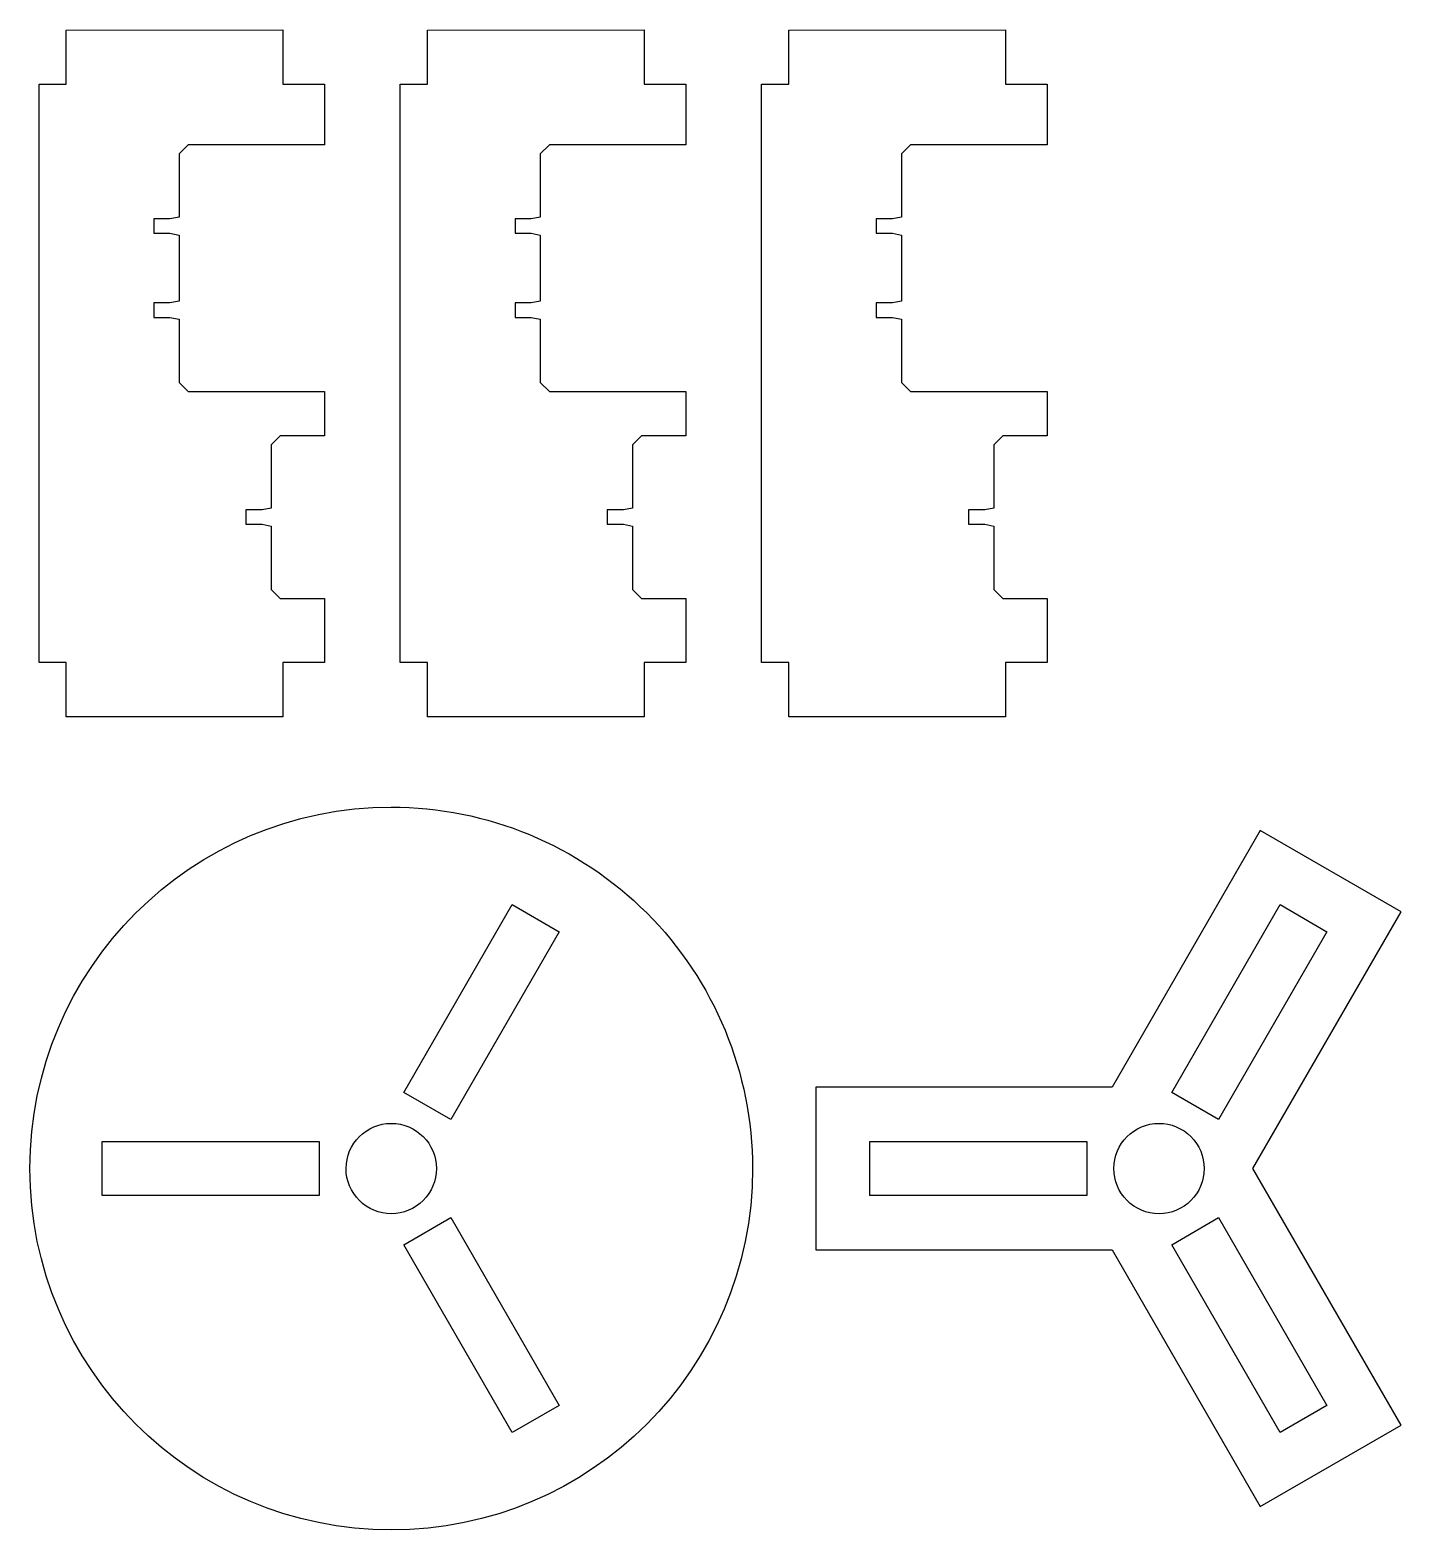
# Model space of a CAD drawing. Extents: x 2 to 77.9, y 2 to 85.
import ezdxf

# ---------------------------------------------------------------- set-up
doc = ezdxf.new("R2010")
doc.units = 0
doc.layers.add('Layer_1', color=7, linetype='CONTINUOUS')

msp = doc.modelspace()

# ---------------------------------------------------------------- linework, layer by layer
at = {"layer": 'Layer_1', "color": 1}
for points in [[(2.5, 50.000001), (2.5, 81.999939), (4, 81.999939), (4, 84.999939), (15.999999, 84.999945), (15.999999, 81.999945), (18.3, 81.999939), (18.3, 78.649942), (10.75, 78.649948), (10.250001, 78.149949), (10.250001, 74.649961), (9.750002, 74.549961), (8.850001, 74.549959), (8.850001, 73.749957), (9.750002, 73.74996), (10.250001, 73.64996), (10.250001, 69.999941), (9.750002, 69.899935), (8.850001, 69.899958), (8.850001, 69.099957), (9.750002, 69.099934), (10.250001, 68.99994), (10.250001, 65.499947), (10.75, 64.999934), (18.3, 64.999934), (18.3, 62.549971), (15.85, 62.549971), (15.349999, 62.049958), (15.349999, 58.550008), (14.85, 58.449988), (13.950001, 58.449988), (13.950001, 57.650001), (14.85, 57.650001), (15.349999, 57.549981), (15.349999, 54.050002), (15.85, 53.549989), (18.3, 53.550018), (18.3, 50.000001), (15.999999, 50.000001), (15.999999, 47.000007), (4, 47.000007), (4, 50.000001), (2.5, 50.000001)], [(22.5, 50.000001), (22.5, 81.999939), (24.000003, 81.999939), (24.000003, 84.999939), (36.000004, 84.999945), (36.000004, 81.999945), (38.300005, 81.999939), (38.300005, 78.649942), (30.749999, 78.649948), (30.25, 78.149949), (30.25, 74.649961), (29.750001, 74.549961), (28.85, 74.549959), (28.85, 73.749957), (29.750001, 73.74996), (30.25, 73.64996), (30.25, 69.999941), (29.750001, 69.899935), (28.85, 69.899958), (28.85, 69.099957), (29.750001, 69.099934), (30.25, 68.99994), (30.25, 65.499947), (30.749999, 64.999934), (38.300002, 64.999934), (38.300002, 62.549971), (35.850003, 62.549971), (35.350004, 62.049958), (35.350004, 58.550008), (34.850002, 58.449988), (33.950001, 58.449988), (33.950001, 57.650001), (34.850002, 57.650001), (35.350004, 57.549981), (35.350004, 54.050002), (35.850003, 53.549989), (38.300002, 53.550018), (38.300002, 50.000001), (36.000004, 50.000001), (36.000004, 47.000007), (24.000003, 47.000007), (24.000003, 50.000001), (22.5, 50.000001)], [(42.500005, 50.000001), (42.500005, 81.999939), (44.000005, 81.999939), (44.000005, 84.999939), (56.000004, 84.999945), (56.000004, 81.999945), (58.300005, 81.999939), (58.300005, 78.649942), (50.750004, 78.649948), (50.250005, 78.149949), (50.250005, 74.649961), (49.750004, 74.549961), (48.850005, 74.549959), (48.850005, 73.749957), (49.750004, 73.74996), (50.250005, 73.64996), (50.250005, 69.999941), (49.750004, 69.899935), (48.850005, 69.899958), (48.850005, 69.099957), (49.750004, 69.099934), (50.250005, 68.99994), (50.250005, 65.499947), (50.750004, 64.999934), (58.300005, 64.999934), (58.300005, 62.549971), (55.850005, 62.549971), (55.350004, 62.049958), (55.350004, 58.550008), (54.850005, 58.449988), (53.950004, 58.449988), (53.950004, 57.650001), (54.850005, 57.650001), (55.350004, 57.549981), (55.350004, 54.050002), (55.850005, 53.549989), (58.300005, 53.550018), (58.300005, 50.000001), (56.000004, 50.000001), (56.000004, 47.000007), (44.000005, 47.000007), (44.000005, 50.000001), (42.500005, 50.000001)], [(70.102775, 40.704391), (61.902346, 26.500127), (45.499833, 26.500127), (45.499833, 17.499882), (61.902346, 17.499882), (70.102775, 3.295632), (77.89696, 7.79575), (69.69653, 22.000003), (77.89696, 36.20427), (70.102775, 40.704391), (70.102775, 40.704391)], [(31.299039, 35.10642), (25.29904, 24.714117), (22.700952, 26.214123), (28.700951, 36.606427), (31.299039, 35.10642)], [(73.799027, 35.106412), (67.799026, 24.714106), (65.200938, 26.214113), (71.200939, 36.606419), (73.799027, 35.106412)], [(6.000002, 23.499994), (18, 23.499994), (18, 20.499978), (6.000002, 20.499978), (6.000002, 23.499994)], [(48.500002, 23.499977), (60.500003, 23.499977), (60.500003, 20.499961), (48.500002, 20.499961), (48.500002, 23.499977)], [(24.500003, 22), (24.500003, 22)], [(42.000003, 22), (42.000003, 22)], [(66.999999, 21.99998), (66.999999, 21.99998)], [(28.700974, 7.393583), (22.700974, 17.785887), (25.299062, 19.285894), (31.299062, 8.89359), (28.700974, 7.393583)], [(71.200963, 7.393605), (65.200961, 17.785914), (67.799051, 19.285922), (73.799054, 8.893613), (71.200963, 7.393605)]]:
    msp.add_lwpolyline(points, close=True, dxfattribs=at)
for points in [[(2.000003, 22), (2.000003, 33.045695), (10.954308, 42), (22.000003, 42)], [(22.000003, 42), (27.304333, 42), (32.391411, 39.892863), (36.142139, 36.142136)], [(36.142139, 36.142136), (39.892866, 32.391408), (42.000003, 27.30433), (42.000003, 22)], [(19.500003, 22), (19.500004, 23.380716), (20.619292, 24.500006), (22.000003, 24.500006)], [(22.000003, 24.500006), (23.380714, 24.500006), (24.500002, 23.380716), (24.500003, 22)], [(62, 21.99998), (62, 23.380696), (63.119287, 24.499988), (64.499998, 24.49999)], [(64.499998, 24.49999), (65.16304, 24.49999), (65.798925, 24.236597), (66.267766, 23.767754)], [(66.267766, 23.767754), (66.736607, 23.298911), (66.999999, 22.663024), (66.999999, 21.99998)], [(22.000003, 2.000006), (10.95431, 2.000006), (2.000006, 10.954308), (2.000003, 22)], [(20.232236, 20.232227), (19.763395, 20.70107), (19.500003, 21.336957), (19.500003, 22)], [(42.000003, 22), (42, 10.954307), (33.045696, 2.000006), (22.000003, 2.000006)], [(24.500003, 22), (24.500003, 21.336957), (24.236611, 20.70107), (23.76777, 20.232227)], [(64.499998, 19.499974), (63.119288, 19.499975), (62.000001, 20.619266), (62, 21.99998)], [(66.999999, 21.99998), (66.999998, 20.619265), (65.880709, 19.499974), (64.499998, 19.499974)], [(22.000003, 19.499991), (21.336961, 19.499991), (20.701077, 19.763384), (20.232236, 20.232227)], [(23.76777, 20.232227), (23.298929, 19.763384), (22.663044, 19.499991), (22.000003, 19.499991)]]:
    msp.add_open_spline(points, degree=3, dxfattribs=at)

doc.saveas('drawing.dxf')
